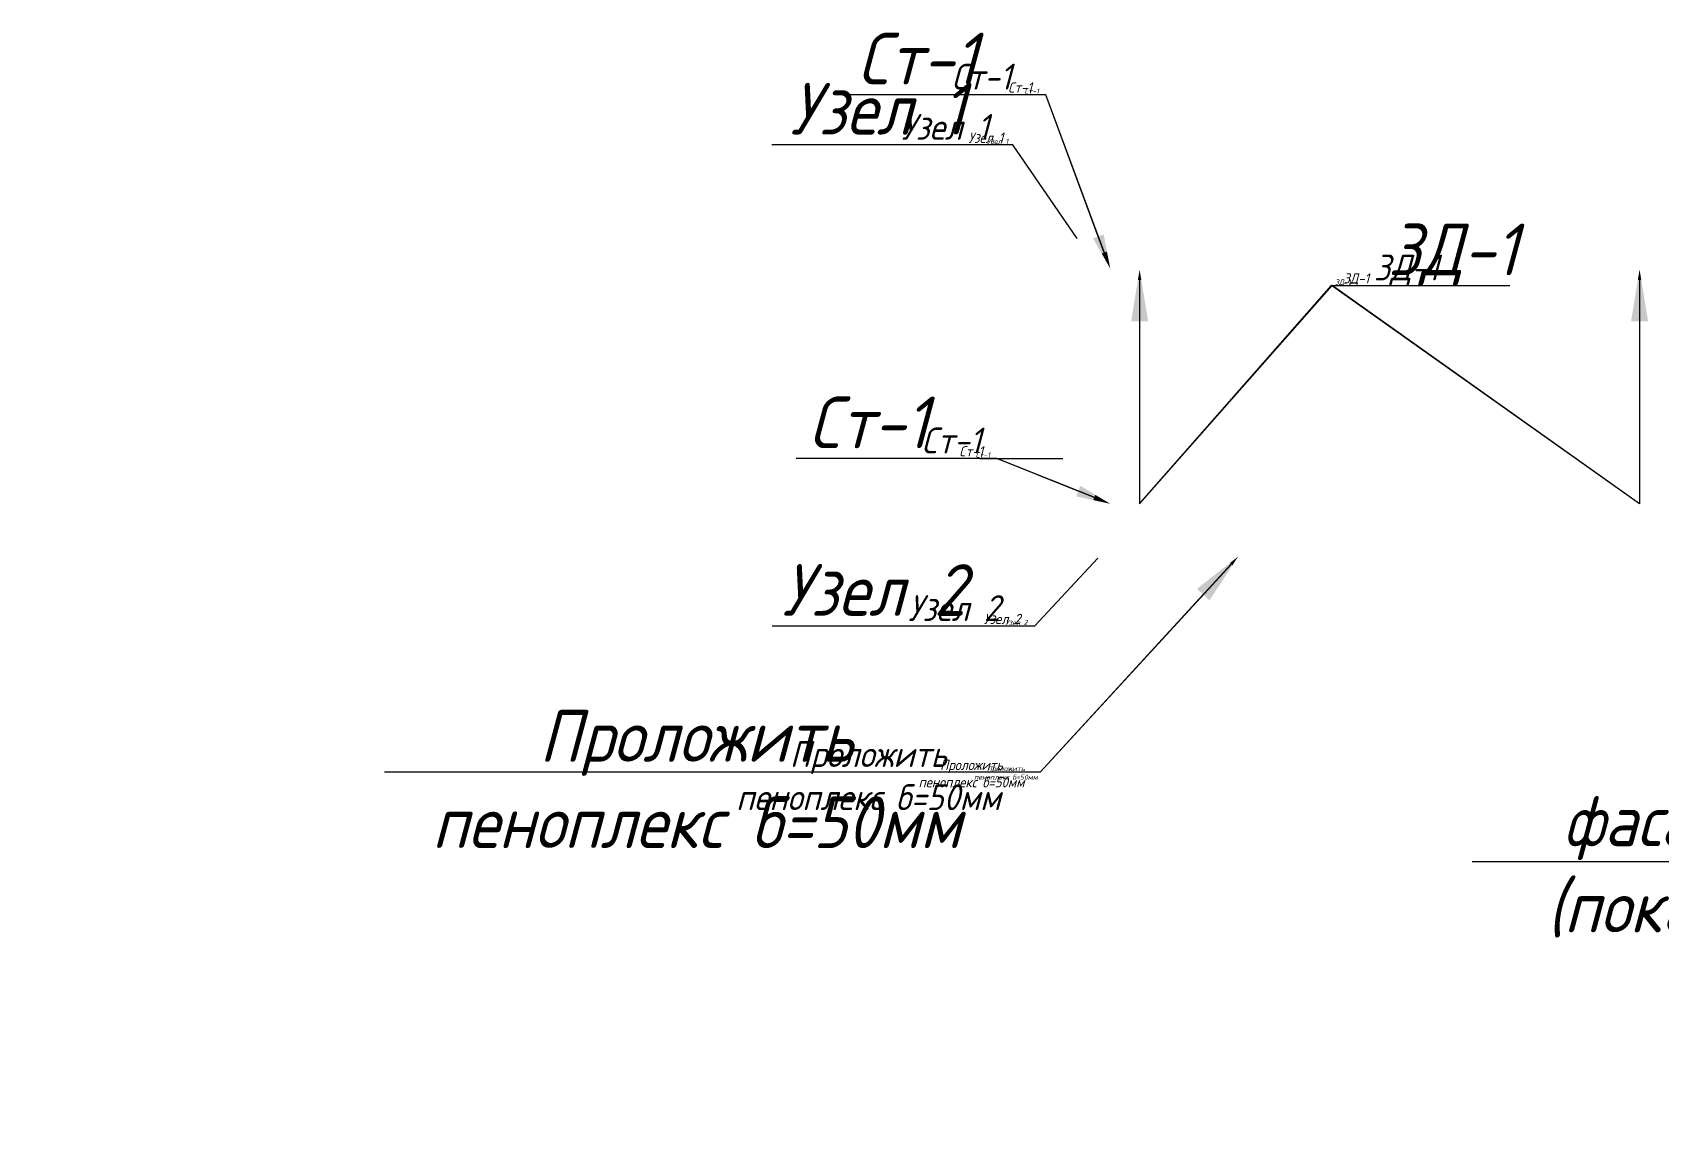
# Model space of a CAD drawing. Header units: millimetres. Extents: x 504091 to 2165846, y 135022 to 442887.
# Drawn here: x 934908 to 944339, y 304405 to 310851 of the extents above; entities that cross this region are included whole.
import ezdxf
from ezdxf import colors
from ezdxf.entities.mleader import LeaderData, LeaderLine
from ezdxf.math import Vec2, Vec3

# ---------------------------------------------------------------- set-up
doc = ezdxf.new("R2010")
doc.units = ezdxf.units.MM
for name, color, linetype in [('+!RAMKA!+', 7, 'Continuous'), ('+!RAMKA!+ @ 10', 7, 'Continuous'), ('+!RAMKA!+ @ 100', 7, 'Continuous'), ('+!RAMKA!+ @ 20', 7, 'Continuous'), ('+!RAMKA!+ @ 50', 7, 'Continuous'), ('0 @ 10', 7, 'Continuous'), ('0 @ 100', 7, 'Continuous'), ('0 @ 20', 7, 'Continuous'), ('0 @ 50', 7, 'Continuous')]:
    doc.layers.add(name, color=color, linetype=linetype)
for name, color, linetype, lineweight in [('_TEXT', 250, 'Continuous', 0), ('_TEXT @ 10', 250, 'Continuous', 0), ('_TEXT @ 100', 250, 'Continuous', 0), ('_TEXT @ 20', 250, 'Continuous', 0), ('_TEXT @ 50', 250, 'Continuous', 0), ('Рамка', 130, 'Continuous', 20), ('Рамка @ 10', 130, 'Continuous', 20), ('Рамка @ 100', 130, 'Continuous', 20), ('Рамка @ 20', 130, 'Continuous', 20), ('Рамка @ 50', 130, 'Continuous', 20)]:
    doc.layers.add(name, color=color, linetype=linetype, lineweight=lineweight)
doc.styles.add('GOST 2.304_new', font='isocpeur.ttf', dxfattribs={"width": 0.9, "oblique": 15})

# ---------------------------------------------------------------- blocks, each defined once
blk = doc.blocks.new('_None')
blk = doc.blocks.new('*U5128')
at = {"layer": '+!RAMKA!+ @ 10'}
ml = blk.add_multileader_mtext('Standard', dxfattribs=at)
ml.set_content('Проложить\\Pпеноплекс б=50мм', color=256, style='GOST 2.304_new')
ml.set_leader_properties(color=253)
ml.build(insert=Vec2(0, 0))
ml.multileader.update_dxf_attribs({"text_left_attachment_type": 6, "text_right_attachment_type": 6, "dogleg_length": 2, "arrow_head_size": 30, "scale": 10})
ctx = ml.context
ctx.base_point, ctx.scale, ctx.char_height, ctx.arrow_head_size, ctx.landing_gap_size, ctx.plane_origin = Vec3(940374, 306559.1), 10, 30, 30, 20, Vec3(941294.9, 306603)
ctx.left_attachment, ctx.right_attachment, ctx.text_align_type = 6, 6, 1
notes = []
notes.append((ctx, [(0, (1, 1, 0), (940752.7, 306559.1), (-1, 0), 20, [(0, [(941901.1, 307810.3)], 0, [])])]))
ctx.mtext.insert, ctx.mtext.alignment, ctx.mtext.flow_direction = Vec3(940553.3, 306595.1), 2, 5
at = {"layer": '+!RAMKA!+ @ 100'}
ml = blk.add_multileader_mtext('Standard', dxfattribs=at)
ml.set_content('Проложить\\Pпеноплекс б=50мм', color=256, style='GOST 2.304_new')
ml.set_leader_properties(color=253)
ml.build(insert=Vec2(0, 0))
ml.multileader.update_dxf_attribs({"text_left_attachment_type": 6, "text_right_attachment_type": 6, "dogleg_length": 2, "arrow_head_size": 300, "scale": 100})
ctx = ml.context
ctx.base_point, ctx.scale, ctx.char_height, ctx.arrow_head_size, ctx.landing_gap_size, ctx.plane_origin = Vec3(936965.6, 306559.1), 100, 300, 300, 200, Vec3(941294.9, 306603)
ctx.left_attachment, ctx.right_attachment, ctx.text_align_type = 6, 6, 1
notes.append((ctx, [(0, (1, 1, 0), (940752.7, 306559.1), (-1, 0), 200, [(0, [(941901.1, 307810.3)], 0, [])])]))
ctx.mtext.insert, ctx.mtext.alignment, ctx.mtext.flow_direction = Vec3(938759.1, 306919.1), 2, 5
at = {"layer": '+!RAMKA!+ @ 20'}
ml = blk.add_multileader_mtext('Standard', dxfattribs=at)
ml.set_content('Проложить\\Pпеноплекс б=50мм', color=256, style='GOST 2.304_new')
ml.set_leader_properties(color=253)
ml.build(insert=Vec2(0, 0))
ml.multileader.update_dxf_attribs({"text_left_attachment_type": 6, "text_right_attachment_type": 6, "dogleg_length": 2, "arrow_head_size": 60, "scale": 20})
ctx = ml.context
ctx.base_point, ctx.scale, ctx.char_height, ctx.arrow_head_size, ctx.landing_gap_size, ctx.plane_origin = Vec3(939995.3, 306559.1), 20, 60, 60, 40, Vec3(941294.9, 306603)
ctx.left_attachment, ctx.right_attachment, ctx.text_align_type = 6, 6, 1
notes.append((ctx, [(0, (1, 1, 0), (940752.7, 306559.1), (-1, 0), 40, [(0, [(941901.1, 307810.3)], 0, [])])]))
ctx.mtext.insert, ctx.mtext.alignment, ctx.mtext.flow_direction = Vec3(940354, 306631.1), 2, 5
at = {"layer": '+!RAMKA!+ @ 50'}
ml = blk.add_multileader_mtext('Standard', dxfattribs=at)
ml.set_content('Проложить\\Pпеноплекс б=50мм', color=256, style='GOST 2.304_new')
ml.set_leader_properties(color=253)
ml.build(insert=Vec2(0, 0))
ml.multileader.update_dxf_attribs({"text_left_attachment_type": 6, "text_right_attachment_type": 6, "dogleg_length": 2, "arrow_head_size": 150, "scale": 50})
ctx = ml.context
ctx.base_point, ctx.scale, ctx.char_height, ctx.arrow_head_size, ctx.landing_gap_size, ctx.plane_origin = Vec3(938859.1, 306559.1), 50, 150, 150, 100, Vec3(941294.9, 306603)
ctx.left_attachment, ctx.right_attachment, ctx.text_align_type = 6, 6, 1
notes.append((ctx, [(0, (1, 1, 0), (940752.7, 306559.1), (-1, 0), 100, [(0, [(941901.1, 307810.3)], 0, [])])]))
ctx.mtext.insert, ctx.mtext.alignment, ctx.mtext.flow_direction = Vec3(939755.9, 306739.1), 2, 5
for ctx, leaders in notes:
    for number, flags, end, landing, length, lines in leaders:
        leader = LeaderData()
        leader.index, (leader.has_last_leader_line, leader.has_dogleg_vector, leader.attachment_direction) = number, flags
        leader.last_leader_point, leader.dogleg_vector, leader.dogleg_length = Vec3(end), Vec3(landing), length
        for number, points, colour, breaks in lines:
            line = LeaderLine()
            line.index, line.vertices, line.color, line.breaks = number, Vec3.list(points), colors.encode_raw_color(colour), breaks
            leader.lines.append(line)
        ctx.leaders.append(leader)
blk = doc.blocks.new('*U5130')
at = {"layer": '_TEXT @ 10'}
ml = blk.add_multileader_mtext('Standard', dxfattribs=at)
ml.set_content('Cт-1', color=256, style='GOST 2.304_new')
ml.set_leader_properties(color=253)
ml.build(insert=Vec2(0, 0))
ml.multileader.update_dxf_attribs({"text_left_attachment_type": 6, "text_right_attachment_type": 6, "dogleg_length": 2, "arrow_head_size": 20, "scale": 10})
ctx = ml.context
ctx.base_point, ctx.scale, ctx.char_height, ctx.arrow_head_size, ctx.landing_gap_size, ctx.plane_origin = Vec3(940633.3, 310489.6), 10, 30, 20, 20, Vec3(943208.8, 310191.5)
ctx.left_attachment, ctx.right_attachment, ctx.text_align_type = 6, 6, 2
notes = []
notes.append((ctx, [(0, (1, 1, 0), (940785.2, 310489.6), (-1, 0), 20, [(1, [(941159.5, 309480.3)], 0, [])])]))
ctx.mtext.insert, ctx.mtext.alignment, ctx.mtext.flow_direction = Vec3(940745.2, 310525.6), 3, 5
at = {"layer": '_TEXT @ 100'}
ml = blk.add_multileader_mtext('Standard', dxfattribs=at)
ml.set_content('Cт-1', color=256, style='GOST 2.304_new')
ml.set_leader_properties(color=253)
ml.build(insert=Vec2(0, 0))
ml.multileader.update_dxf_attribs({"text_left_attachment_type": 6, "text_right_attachment_type": 6, "dogleg_length": 2, "arrow_head_size": 200, "scale": 100})
ctx = ml.context
ctx.base_point, ctx.scale, ctx.char_height, ctx.arrow_head_size, ctx.landing_gap_size, ctx.plane_origin = Vec3(939266.1, 310489.6), 100, 300, 200, 200, Vec3(943208.8, 310191.5)
ctx.left_attachment, ctx.right_attachment, ctx.text_align_type = 6, 6, 2
notes.append((ctx, [(0, (1, 1, 0), (940785.2, 310489.6), (-1, 0), 200, [(1, [(941159.5, 309480.3)], 0, [])])]))
ctx.mtext.insert, ctx.mtext.alignment, ctx.mtext.flow_direction = Vec3(940385.2, 310849.6), 3, 5
at = {"layer": '_TEXT @ 20'}
ml = blk.add_multileader_mtext('Standard', dxfattribs=at)
ml.set_content('Cт-1', color=256, style='GOST 2.304_new')
ml.set_leader_properties(color=253)
ml.build(insert=Vec2(0, 0))
ml.multileader.update_dxf_attribs({"text_left_attachment_type": 6, "text_right_attachment_type": 6, "dogleg_length": 2, "arrow_head_size": 40, "scale": 20})
ctx = ml.context
ctx.base_point, ctx.scale, ctx.char_height, ctx.arrow_head_size, ctx.landing_gap_size, ctx.plane_origin = Vec3(940481.4, 310489.6), 20, 60, 40, 40, Vec3(943208.8, 310191.5)
ctx.left_attachment, ctx.right_attachment, ctx.text_align_type = 6, 6, 2
notes.append((ctx, [(0, (1, 1, 0), (940785.2, 310489.6), (-1, 0), 40, [(1, [(941159.5, 309480.3)], 0, [])])]))
ctx.mtext.insert, ctx.mtext.alignment, ctx.mtext.flow_direction = Vec3(940705.2, 310561.6), 3, 5
at = {"layer": '_TEXT @ 50'}
ml = blk.add_multileader_mtext('Standard', dxfattribs=at)
ml.set_content('Cт-1', color=256, style='GOST 2.304_new')
ml.set_leader_properties(color=253)
ml.build(insert=Vec2(0, 0))
ml.multileader.update_dxf_attribs({"text_left_attachment_type": 6, "text_right_attachment_type": 6, "dogleg_length": 2, "arrow_head_size": 100, "scale": 50})
ctx = ml.context
ctx.base_point, ctx.scale, ctx.char_height, ctx.arrow_head_size, ctx.landing_gap_size, ctx.plane_origin = Vec3(940025.7, 310489.6), 50, 150, 100, 100, Vec3(943208.8, 310191.5)
ctx.left_attachment, ctx.right_attachment, ctx.text_align_type = 6, 6, 2
notes.append((ctx, [(0, (1, 1, 0), (940785.2, 310489.6), (-1, 0), 100, [(1, [(941159.5, 309480.3)], 0, [])])]))
ctx.mtext.insert, ctx.mtext.alignment, ctx.mtext.flow_direction = Vec3(940585.2, 310669.6), 3, 5
for ctx, leaders in notes:
    for number, flags, end, landing, length, lines in leaders:
        leader = LeaderData()
        leader.index, (leader.has_last_leader_line, leader.has_dogleg_vector, leader.attachment_direction) = number, flags
        leader.last_leader_point, leader.dogleg_vector, leader.dogleg_length = Vec3(end), Vec3(landing), length
        for number, points, colour, breaks in lines:
            line = LeaderLine()
            line.index, line.vertices, line.color, line.breaks = number, Vec3.list(points), colors.encode_raw_color(colour), breaks
            leader.lines.append(line)
        ctx.leaders.append(leader)
blk = doc.blocks.new('*U5133')
at = {"layer": '_TEXT @ 10'}
ml = blk.add_multileader_mtext('Standard', dxfattribs=at)
ml.set_content('Cт-1', color=256, style='GOST 2.304_new')
ml.set_leader_properties(color=253)
ml.build(insert=Vec2(0, 0))
ml.multileader.update_dxf_attribs({"text_left_attachment_type": 6, "text_right_attachment_type": 6, "dogleg_length": 2, "arrow_head_size": 20, "scale": 10})
ctx = ml.context
ctx.base_point, ctx.scale, ctx.char_height, ctx.arrow_head_size, ctx.landing_gap_size, ctx.plane_origin = Vec3(940350.2, 308378.8), 10, 30, 20, 20, Vec3(943208.8, 308897.1)
ctx.left_attachment, ctx.right_attachment, ctx.text_align_type = 6, 6, 2
notes = []
notes.append((ctx, [(0, (1, 1, 0), (940502.1, 308378.8), (-1, 0), 20, [(1, [(941159.5, 308116)], 0, [])])]))
ctx.mtext.insert, ctx.mtext.alignment, ctx.mtext.flow_direction = Vec3(940462.1, 308414.8), 3, 5
at = {"layer": '_TEXT @ 100'}
ml = blk.add_multileader_mtext('Standard', dxfattribs=at)
ml.set_content('Cт-1', color=256, style='GOST 2.304_new')
ml.set_leader_properties(color=253)
ml.build(insert=Vec2(0, 0))
ml.multileader.update_dxf_attribs({"text_left_attachment_type": 6, "text_right_attachment_type": 6, "dogleg_length": 2, "arrow_head_size": 200, "scale": 100})
ctx = ml.context
ctx.base_point, ctx.scale, ctx.char_height, ctx.arrow_head_size, ctx.landing_gap_size, ctx.plane_origin = Vec3(938983, 308378.8), 100, 300, 200, 200, Vec3(943208.8, 308897.1)
ctx.left_attachment, ctx.right_attachment, ctx.text_align_type = 6, 6, 2
notes.append((ctx, [(0, (1, 1, 0), (940502.1, 308378.8), (-1, 0), 200, [(1, [(941159.5, 308116)], 0, [])])]))
ctx.mtext.insert, ctx.mtext.alignment, ctx.mtext.flow_direction = Vec3(940102.1, 308738.8), 3, 5
at = {"layer": '_TEXT @ 20'}
ml = blk.add_multileader_mtext('Standard', dxfattribs=at)
ml.set_content('Cт-1', color=256, style='GOST 2.304_new')
ml.set_leader_properties(color=253)
ml.build(insert=Vec2(0, 0))
ml.multileader.update_dxf_attribs({"text_left_attachment_type": 6, "text_right_attachment_type": 6, "dogleg_length": 2, "arrow_head_size": 40, "scale": 20})
ctx = ml.context
ctx.base_point, ctx.scale, ctx.char_height, ctx.arrow_head_size, ctx.landing_gap_size, ctx.plane_origin = Vec3(940198.3, 308378.8), 20, 60, 40, 40, Vec3(943208.8, 308897.1)
ctx.left_attachment, ctx.right_attachment, ctx.text_align_type = 6, 6, 2
notes.append((ctx, [(0, (1, 1, 0), (940502.1, 308378.8), (-1, 0), 40, [(1, [(941159.5, 308116)], 0, [])])]))
ctx.mtext.insert, ctx.mtext.alignment, ctx.mtext.flow_direction = Vec3(940422.1, 308450.8), 3, 5
at = {"layer": '_TEXT @ 50'}
ml = blk.add_multileader_mtext('Standard', dxfattribs=at)
ml.set_content('Cт-1', color=256, style='GOST 2.304_new')
ml.set_leader_properties(color=253)
ml.build(insert=Vec2(0, 0))
ml.multileader.update_dxf_attribs({"text_left_attachment_type": 6, "text_right_attachment_type": 6, "dogleg_length": 2, "arrow_head_size": 100, "scale": 50})
ctx = ml.context
ctx.base_point, ctx.scale, ctx.char_height, ctx.arrow_head_size, ctx.landing_gap_size, ctx.plane_origin = Vec3(939742.5, 308378.8), 50, 150, 100, 100, Vec3(943208.8, 308897.1)
ctx.left_attachment, ctx.right_attachment, ctx.text_align_type = 6, 6, 2
notes.append((ctx, [(0, (1, 1, 0), (940502.1, 308378.8), (-1, 0), 100, [(1, [(941159.5, 308116)], 0, [])])]))
ctx.mtext.insert, ctx.mtext.alignment, ctx.mtext.flow_direction = Vec3(940410.6, 308558.8), 3, 5
for ctx, leaders in notes:
    for number, flags, end, landing, length, lines in leaders:
        leader = LeaderData()
        leader.index, (leader.has_last_leader_line, leader.has_dogleg_vector, leader.attachment_direction) = number, flags
        leader.last_leader_point, leader.dogleg_vector, leader.dogleg_length = Vec3(end), Vec3(landing), length
        for number, points, colour, breaks in lines:
            line = LeaderLine()
            line.index, line.vertices, line.color, line.breaks = number, Vec3.list(points), colors.encode_raw_color(colour), breaks
            leader.lines.append(line)
        ctx.leaders.append(leader)
blk = doc.blocks.new('*U5136')
at = {"layer": 'Рамка @ 10', "color": 7}
ml = blk.add_multileader_mtext('Standard', dxfattribs=at)
ml.set_content('фасадная система\\P(показана условно)', color=7, style='GOST 2.304_new')
ml.set_leader_properties(color=253)
ml.build(insert=Vec2(0, 0))
ml.multileader.update_dxf_attribs({"text_left_attachment_type": 6, "text_right_attachment_type": 6, "dogleg_length": 2, "arrow_head_size": 30, "scale": 10})
ctx = ml.context
ctx.base_point, ctx.scale, ctx.char_height, ctx.arrow_head_size, ctx.landing_gap_size, ctx.plane_origin = Vec3(946901.2, 306039.5), 10, 30, 30, 20, Vec3(946486.4, 307518.5)
ctx.left_attachment, ctx.right_attachment, ctx.text_align_type = 6, 6, 2
notes = []
notes.append((ctx, [(0, (1, 1, 0), (947318.8, 306039.5), (-1, 0), 31.1, [(0, [(947886.5, 307518.5)], 0, [])])]))
ctx.mtext.insert, ctx.mtext.alignment, ctx.mtext.flow_direction = Vec3(947267.7, 306078.5), 3, 5
at = {"layer": 'Рамка @ 100', "color": 7}
ml = blk.add_multileader_mtext('Standard', dxfattribs=at)
ml.set_content('фасадная система\\P(показана условно)', color=7, style='GOST 2.304_new')
ml.set_leader_properties(color=253)
ml.build(insert=Vec2(0, 0))
ml.multileader.update_dxf_attribs({"text_left_attachment_type": 6, "text_right_attachment_type": 6, "dogleg_length": 2, "arrow_head_size": 300, "scale": 100})
ctx = ml.context
ctx.base_point, ctx.scale, ctx.char_height, ctx.arrow_head_size, ctx.landing_gap_size, ctx.plane_origin = Vec3(943142.9, 306039.5), 100, 300, 300, 200, Vec3(946486.4, 307518.5)
ctx.left_attachment, ctx.right_attachment, ctx.text_align_type = 6, 6, 2
notes.append((ctx, [(0, (1, 1, 0), (947318.8, 306039.5), (-1, 0), 311.2, [(0, [(947886.5, 307518.5)], 0, [])])]))
ctx.mtext.insert, ctx.mtext.alignment, ctx.mtext.flow_direction = Vec3(946807.6, 306429.5), 3, 5
at = {"layer": 'Рамка @ 20', "color": 7}
ml = blk.add_multileader_mtext('Standard', dxfattribs=at)
ml.set_content('фасадная система\\P(показана условно)', color=7, style='GOST 2.304_new')
ml.set_leader_properties(color=253)
ml.build(insert=Vec2(0, 0))
ml.multileader.update_dxf_attribs({"text_left_attachment_type": 6, "text_right_attachment_type": 6, "dogleg_length": 2, "arrow_head_size": 60, "scale": 20})
ctx = ml.context
ctx.base_point, ctx.scale, ctx.char_height, ctx.arrow_head_size, ctx.landing_gap_size, ctx.plane_origin = Vec3(946483.6, 306039.5), 20, 60, 60, 40, Vec3(946486.4, 307518.5)
ctx.left_attachment, ctx.right_attachment, ctx.text_align_type = 6, 6, 2
notes.append((ctx, [(0, (1, 1, 0), (947318.8, 306039.5), (-1, 0), 62.2, [(0, [(947886.5, 307518.5)], 0, [])])]))
ctx.mtext.insert, ctx.mtext.alignment, ctx.mtext.flow_direction = Vec3(947216.5, 306117.5), 3, 5
at = {"layer": 'Рамка @ 50', "color": 7}
ml = blk.add_multileader_mtext('Standard', dxfattribs=at)
ml.set_content('фасадная система\\P(показана условно)', color=7, style='GOST 2.304_new')
ml.set_leader_properties(color=253)
ml.build(insert=Vec2(0, 0))
ml.multileader.update_dxf_attribs({"text_left_attachment_type": 6, "text_right_attachment_type": 6, "dogleg_length": 2, "arrow_head_size": 150, "scale": 50})
ctx = ml.context
ctx.base_point, ctx.scale, ctx.char_height, ctx.arrow_head_size, ctx.landing_gap_size, ctx.plane_origin = Vec3(945230.8, 306039.5), 50, 150, 150, 100, Vec3(946486.4, 307518.5)
ctx.left_attachment, ctx.right_attachment, ctx.text_align_type = 6, 6, 2
notes.append((ctx, [(0, (1, 1, 0), (947318.8, 306039.5), (-1, 0), 155.6, [(0, [(947886.5, 307518.5)], 0, [])])]))
ctx.mtext.insert, ctx.mtext.alignment, ctx.mtext.flow_direction = Vec3(947063.2, 306234.5), 3, 5
for ctx, leaders in notes:
    for number, flags, end, landing, length, lines in leaders:
        leader = LeaderData()
        leader.index, (leader.has_last_leader_line, leader.has_dogleg_vector, leader.attachment_direction) = number, flags
        leader.last_leader_point, leader.dogleg_vector, leader.dogleg_length = Vec3(end), Vec3(landing), length
        for number, points, colour, breaks in lines:
            line = LeaderLine()
            line.index, line.vertices, line.color, line.breaks = number, Vec3.list(points), colors.encode_raw_color(colour), breaks
            leader.lines.append(line)
        ctx.leaders.append(leader)
blk = doc.blocks.new('*U5139')
at = {"layer": '0 @ 10', "color": 0}
ml = blk.add_multileader_mtext('Standard', dxfattribs=at)
ml.set_content('Узел 1', style='GOST 2.304_new')
ml.set_leader_properties(color=253)
ml.set_arrow_properties(name='NONE')
ml.build(insert=Vec2(0, 0))
ml.multileader.update_dxf_attribs({"text_left_attachment_type": 6, "text_right_attachment_type": 6, "dogleg_length": 2, "arrow_head_size": 30, "scale": 10})
ctx = ml.context
ctx.base_point, ctx.scale, ctx.char_height, ctx.arrow_head_size, ctx.landing_gap_size, ctx.plane_origin = Vec3(940429.7, 310198.1), 10, 30, 30, 20, Vec3(940967.9, 309585.3)
ctx.left_attachment, ctx.right_attachment, ctx.text_align_type = 6, 6, 2
notes = []
notes.append((ctx, [(0, (1, 1, 0), (940595, 310198.1), (-1, 0), 7.92, [(0, [(940967.9, 309655.3)], 0, [])])]))
ctx.mtext.insert, ctx.mtext.alignment, ctx.mtext.flow_direction = Vec3(940567, 310234.1), 3, 5
at = {"layer": '0 @ 100', "color": 0}
ml = blk.add_multileader_mtext('Standard', dxfattribs=at)
ml.set_content('Узел 1', style='GOST 2.304_new')
ml.set_leader_properties(color=253)
ml.set_arrow_properties(name='NONE')
ml.build(insert=Vec2(0, 0))
ml.multileader.update_dxf_attribs({"text_left_attachment_type": 6, "text_right_attachment_type": 6, "dogleg_length": 2, "arrow_head_size": 300, "scale": 100})
ctx = ml.context
ctx.base_point, ctx.scale, ctx.char_height, ctx.arrow_head_size, ctx.landing_gap_size, ctx.plane_origin = Vec3(938942.5, 310198.1), 100, 300, 300, 200, Vec3(940967.9, 309585.3)
ctx.left_attachment, ctx.right_attachment, ctx.text_align_type = 6, 6, 2
notes.append((ctx, [(0, (1, 1, 0), (940595, 310198.1), (-1, 0), 79.2, [(0, [(940967.9, 309655.3)], 0, [])])]))
ctx.mtext.insert, ctx.mtext.alignment, ctx.mtext.flow_direction = Vec3(940315.8, 310558.1), 3, 5
at = {"layer": '0 @ 20', "color": 0}
ml = blk.add_multileader_mtext('Standard', dxfattribs=at)
ml.set_content('Узел 1', style='GOST 2.304_new')
ml.set_leader_properties(color=253)
ml.set_arrow_properties(name='NONE')
ml.build(insert=Vec2(0, 0))
ml.multileader.update_dxf_attribs({"text_left_attachment_type": 6, "text_right_attachment_type": 6, "dogleg_length": 2, "arrow_head_size": 60, "scale": 20})
ctx = ml.context
ctx.base_point, ctx.scale, ctx.char_height, ctx.arrow_head_size, ctx.landing_gap_size, ctx.plane_origin = Vec3(940264.5, 310198.1), 20, 60, 60, 40, Vec3(940967.9, 309585.3)
ctx.left_attachment, ctx.right_attachment, ctx.text_align_type = 6, 6, 2
notes.append((ctx, [(0, (1, 1, 0), (940595, 310198.1), (-1, 0), 15.8, [(0, [(940967.9, 309655.3)], 0, [])])]))
ctx.mtext.insert, ctx.mtext.alignment, ctx.mtext.flow_direction = Vec3(940539.1, 310270.1), 3, 5
at = {"layer": '0 @ 50', "color": 0}
ml = blk.add_multileader_mtext('Standard', dxfattribs=at)
ml.set_content('Узел 1', style='GOST 2.304_new')
ml.set_leader_properties(color=253)
ml.set_arrow_properties(name='NONE')
ml.build(insert=Vec2(0, 0))
ml.multileader.update_dxf_attribs({"text_left_attachment_type": 6, "text_right_attachment_type": 6, "dogleg_length": 2, "arrow_head_size": 150, "scale": 50})
ctx = ml.context
ctx.base_point, ctx.scale, ctx.char_height, ctx.arrow_head_size, ctx.landing_gap_size, ctx.plane_origin = Vec3(939768.7, 310198.1), 50, 150, 150, 100, Vec3(940967.9, 309585.3)
ctx.left_attachment, ctx.right_attachment, ctx.text_align_type = 6, 6, 2
notes.append((ctx, [(0, (1, 1, 0), (940595, 310198.1), (-1, 0), 39.6, [(0, [(940967.9, 309655.3)], 0, [])])]))
ctx.mtext.insert, ctx.mtext.alignment, ctx.mtext.flow_direction = Vec3(940455.4, 310378.1), 3, 5
for ctx, leaders in notes:
    for number, flags, end, landing, length, lines in leaders:
        leader = LeaderData()
        leader.index, (leader.has_last_leader_line, leader.has_dogleg_vector, leader.attachment_direction) = number, flags
        leader.last_leader_point, leader.dogleg_vector, leader.dogleg_length = Vec3(end), Vec3(landing), length
        for number, points, colour, breaks in lines:
            line = LeaderLine()
            line.index, line.vertices, line.color, line.breaks = number, Vec3.list(points), colors.encode_raw_color(colour), breaks
            leader.lines.append(line)
        ctx.leaders.append(leader)
blk = doc.blocks.new('*U5140')
at = {"layer": '0 @ 10', "color": 0}
ml = blk.add_multileader_mtext('Standard', dxfattribs=at)
ml.set_content('Узел 2', style='GOST 2.304_new')
ml.set_leader_properties(color=253)
ml.set_arrow_properties(name='NONE')
ml.build(insert=Vec2(0, 0))
ml.multileader.update_dxf_attribs({"text_left_attachment_type": 6, "text_right_attachment_type": 6, "dogleg_length": 2, "arrow_head_size": 30, "scale": 10})
ctx = ml.context
ctx.base_point, ctx.scale, ctx.char_height, ctx.arrow_head_size, ctx.landing_gap_size, ctx.plane_origin = Vec3(940536.3, 307406.2), 10, 30, 30, 20, Vec3(940967.9, 307835.3)
ctx.left_attachment, ctx.right_attachment, ctx.text_align_type = 6, 6, 2
notes = []
notes.append((ctx, [(0, (1, 1, 0), (940719.1, 307406.2), (-1, 0), 20, [(0, [(941087.2, 307801)], 0, [])])]))
ctx.mtext.insert, ctx.mtext.alignment, ctx.mtext.flow_direction = Vec3(940679.1, 307442.2), 3, 5
at = {"layer": '0 @ 100', "color": 0}
ml = blk.add_multileader_mtext('Standard', dxfattribs=at)
ml.set_content('Узел 2', style='GOST 2.304_new')
ml.set_leader_properties(color=253)
ml.set_arrow_properties(name='NONE')
ml.build(insert=Vec2(0, 0))
ml.multileader.update_dxf_attribs({"text_left_attachment_type": 6, "text_right_attachment_type": 6, "dogleg_length": 2, "arrow_head_size": 300, "scale": 100})
ctx = ml.context
ctx.base_point, ctx.scale, ctx.char_height, ctx.arrow_head_size, ctx.landing_gap_size, ctx.plane_origin = Vec3(938891.8, 307406.2), 100, 300, 300, 200, Vec3(940967.9, 307835.3)
ctx.left_attachment, ctx.right_attachment, ctx.text_align_type = 6, 6, 2
notes.append((ctx, [(0, (1, 1, 0), (940719.1, 307406.2), (-1, 0), 200, [(0, [(941087.2, 307801)], 0, [])])]))
ctx.mtext.insert, ctx.mtext.alignment, ctx.mtext.flow_direction = Vec3(940319.1, 307766.2), 3, 5
at = {"layer": '0 @ 20', "color": 0}
ml = blk.add_multileader_mtext('Standard', dxfattribs=at)
ml.set_content('Узел 2', style='GOST 2.304_new')
ml.set_leader_properties(color=253)
ml.set_arrow_properties(name='NONE')
ml.build(insert=Vec2(0, 0))
ml.multileader.update_dxf_attribs({"text_left_attachment_type": 6, "text_right_attachment_type": 6, "dogleg_length": 2, "arrow_head_size": 60, "scale": 20})
ctx = ml.context
ctx.base_point, ctx.scale, ctx.char_height, ctx.arrow_head_size, ctx.landing_gap_size, ctx.plane_origin = Vec3(940353.6, 307406.2), 20, 60, 60, 40, Vec3(940967.9, 307835.3)
ctx.left_attachment, ctx.right_attachment, ctx.text_align_type = 6, 6, 2
notes.append((ctx, [(0, (1, 1, 0), (940719.1, 307406.2), (-1, 0), 40, [(0, [(941087.2, 307801)], 0, [])])]))
ctx.mtext.insert, ctx.mtext.alignment, ctx.mtext.flow_direction = Vec3(940639.1, 307478.2), 3, 5
at = {"layer": '0 @ 50', "color": 0}
ml = blk.add_multileader_mtext('Standard', dxfattribs=at)
ml.set_content('Узел 2', style='GOST 2.304_new')
ml.set_leader_properties(color=253)
ml.set_arrow_properties(name='NONE')
ml.build(insert=Vec2(0, 0))
ml.multileader.update_dxf_attribs({"text_left_attachment_type": 6, "text_right_attachment_type": 6, "dogleg_length": 2, "arrow_head_size": 150, "scale": 50})
ctx = ml.context
ctx.base_point, ctx.scale, ctx.char_height, ctx.arrow_head_size, ctx.landing_gap_size, ctx.plane_origin = Vec3(939805.4, 307406.2), 50, 150, 150, 100, Vec3(940967.9, 307835.3)
ctx.left_attachment, ctx.right_attachment, ctx.text_align_type = 6, 6, 2
notes.append((ctx, [(0, (1, 1, 0), (940719.1, 307406.2), (-1, 0), 100, [(0, [(941087.2, 307801)], 0, [])])]))
ctx.mtext.insert, ctx.mtext.alignment, ctx.mtext.flow_direction = Vec3(940519.1, 307586.2), 3, 5
for ctx, leaders in notes:
    for number, flags, end, landing, length, lines in leaders:
        leader = LeaderData()
        leader.index, (leader.has_last_leader_line, leader.has_dogleg_vector, leader.attachment_direction) = number, flags
        leader.last_leader_point, leader.dogleg_vector, leader.dogleg_length = Vec3(end), Vec3(landing), length
        for number, points, colour, breaks in lines:
            line = LeaderLine()
            line.index, line.vertices, line.color, line.breaks = number, Vec3.list(points), colors.encode_raw_color(colour), breaks
            leader.lines.append(line)
        ctx.leaders.append(leader)
blk = doc.blocks.new('*U5142')
at = {"layer": 'Рамка @ 10', "color": 7}
ml = blk.add_multileader_mtext('Standard', dxfattribs=at)
ml.set_content('ЗД-1', color=7, style='GOST 2.304_new')
ml.set_leader_properties(color=253)
ml.build(insert=Vec2(0, 0))
ml.multileader.update_dxf_attribs({"text_left_attachment_type": 6, "text_right_attachment_type": 6, "dogleg_length": 2, "arrow_head_size": 30, "scale": 10})
ctx = ml.context
ctx.base_point, ctx.scale, ctx.char_height, ctx.arrow_head_size, ctx.landing_gap_size, ctx.plane_origin = Vec3(942445.9, 309382.1), 10, 30, 30, 20, Vec3(943783.2, 309635.8)
ctx.left_attachment, ctx.right_attachment, ctx.text_align_type = 6, 6, 2
notes = []
notes.append((ctx, [(0, (1, 1, 0), (942445.5, 309382.1), (1, 0), 0.4, [(1, [(944229.5, 309475.3), (944229.5, 308115.3)], 0, []), (3, [(941329.5, 309475.3), (941329.5, 308115.3)], 0, [])])]))
ctx.mtext.insert, ctx.mtext.alignment, ctx.mtext.flow_direction = Vec3(942553.6, 309418.1), 3, 5
at = {"layer": 'Рамка @ 100', "color": 7}
ml = blk.add_multileader_mtext('Standard', dxfattribs=at)
ml.set_content('ЗД-1', color=7, style='GOST 2.304_new')
ml.set_leader_properties(color=253)
ml.build(insert=Vec2(0, 0))
ml.multileader.update_dxf_attribs({"text_left_attachment_type": 6, "text_right_attachment_type": 6, "dogleg_length": 2, "arrow_head_size": 300, "scale": 100})
ctx = ml.context
ctx.base_point, ctx.scale, ctx.char_height, ctx.arrow_head_size, ctx.landing_gap_size, ctx.plane_origin = Vec3(942445.9, 309382.1), 100, 300, 300, 200, Vec3(943783.2, 309635.8)
ctx.left_attachment, ctx.right_attachment, ctx.text_align_type = 6, 6, 2
notes.append((ctx, [(0, (1, 1, 0), (942441.9, 309382.1), (1, 0), 4, [(1, [(944229.5, 309475.3), (944229.5, 308115.3)], 0, []), (3, [(941329.5, 309475.3), (941329.5, 308115.3)], 0, [])])]))
ctx.mtext.insert, ctx.mtext.alignment, ctx.mtext.flow_direction = Vec3(943522.2, 309742.1), 3, 5
at = {"layer": 'Рамка @ 20', "color": 7}
ml = blk.add_multileader_mtext('Standard', dxfattribs=at)
ml.set_content('ЗД-1', color=7, style='GOST 2.304_new')
ml.set_leader_properties(color=253)
ml.build(insert=Vec2(0, 0))
ml.multileader.update_dxf_attribs({"text_left_attachment_type": 6, "text_right_attachment_type": 6, "dogleg_length": 2, "arrow_head_size": 60, "scale": 20})
ctx = ml.context
ctx.base_point, ctx.scale, ctx.char_height, ctx.arrow_head_size, ctx.landing_gap_size, ctx.plane_origin = Vec3(942445.9, 309382.1), 20, 60, 60, 40, Vec3(943783.2, 309635.8)
ctx.left_attachment, ctx.right_attachment, ctx.text_align_type = 6, 6, 2
notes.append((ctx, [(0, (1, 1, 0), (942445.1, 309382.1), (1, 0), 0.8, [(1, [(944229.5, 309475.3), (944229.5, 308115.3)], 0, []), (3, [(941329.5, 309475.3), (941329.5, 308115.3)], 0, [])])]))
ctx.mtext.insert, ctx.mtext.alignment, ctx.mtext.flow_direction = Vec3(942661.2, 309454.1), 3, 5
at = {"layer": 'Рамка @ 50', "color": 7}
ml = blk.add_multileader_mtext('Standard', dxfattribs=at)
ml.set_content('ЗД-1', color=7, style='GOST 2.304_new')
ml.set_leader_properties(color=253)
ml.build(insert=Vec2(0, 0))
ml.multileader.update_dxf_attribs({"text_left_attachment_type": 6, "text_right_attachment_type": 6, "dogleg_length": 2, "arrow_head_size": 150, "scale": 50})
ctx = ml.context
ctx.base_point, ctx.scale, ctx.char_height, ctx.arrow_head_size, ctx.landing_gap_size, ctx.plane_origin = Vec3(942445.9, 309382.1), 50, 150, 150, 100, Vec3(943783.2, 309635.8)
ctx.left_attachment, ctx.right_attachment, ctx.text_align_type = 6, 6, 2
notes.append((ctx, [(0, (1, 1, 0), (942443.9, 309382.1), (1, 0), 2, [(1, [(944229.5, 309475.3), (944229.5, 308115.3)], 0, []), (3, [(941329.5, 309475.3), (941329.5, 308115.3)], 0, [])])]))
ctx.mtext.insert, ctx.mtext.alignment, ctx.mtext.flow_direction = Vec3(943064.5, 309562.1), 3, 5
for ctx, leaders in notes:
    for number, flags, end, landing, length, lines in leaders:
        leader = LeaderData()
        leader.index, (leader.has_last_leader_line, leader.has_dogleg_vector, leader.attachment_direction) = number, flags
        leader.last_leader_point, leader.dogleg_vector, leader.dogleg_length = Vec3(end), Vec3(landing), length
        for number, points, colour, breaks in lines:
            line = LeaderLine()
            line.index, line.vertices, line.color, line.breaks = number, Vec3.list(points), colors.encode_raw_color(colour), breaks
            leader.lines.append(line)
        ctx.leaders.append(leader)
blk = doc.blocks.new('*U5180')
at = {"layer": '+!RAMKA!+ @ 100'}
ml = blk.add_multileader_mtext('Standard', dxfattribs=at)
ml.set_content('Отделку см. АР', color=256, style='GOST 2.304_new')
ml.set_leader_properties(color=253)
ml.build(insert=Vec2(0, 0))
ml.multileader.update_dxf_attribs({"text_left_attachment_type": 6, "text_right_attachment_type": 6, "dogleg_length": 2, "arrow_head_size": 300, "scale": 100})
ctx = ml.context
ctx.base_point, ctx.scale, ctx.char_height, ctx.arrow_head_size, ctx.landing_gap_size, ctx.plane_origin = Vec3(955229.6, 305233.1), 100, 300, 300, 200, Vec3(953262.1, 305273.4)
ctx.left_attachment, ctx.right_attachment, ctx.text_align_type = 6, 6, 1
notes = []
notes.append((ctx, [(1, (1, 1, 0), (955029.6, 305233.1), (1, 0), 200, [(0, [(954056.2, 304405)], 0, [])])]))
ctx.mtext.insert, ctx.mtext.width, ctx.mtext.alignment, ctx.mtext.flow_direction = Vec3(956144.7, 305593.1), 1630.353, 2, 5
at = {"layer": '+!RAMKA!+ @ 50'}
ml = blk.add_multileader_mtext('Standard', dxfattribs=at)
ml.set_content('Отделку см. АР', color=256, style='GOST 2.304_new')
ml.set_leader_properties(color=253)
ml.build(insert=Vec2(0, 0))
ml.multileader.update_dxf_attribs({"text_left_attachment_type": 6, "text_right_attachment_type": 6, "dogleg_length": 2, "arrow_head_size": 150, "scale": 50})
ctx = ml.context
ctx.base_point, ctx.scale, ctx.char_height, ctx.arrow_head_size, ctx.landing_gap_size, ctx.plane_origin = Vec3(955129.6, 305233.1), 50, 150, 150, 100, Vec3(953262.1, 305273.4)
ctx.left_attachment, ctx.right_attachment, ctx.text_align_type = 6, 6, 1
notes.append((ctx, [(1, (1, 1, 0), (955029.6, 305233.1), (1, 0), 100, [(0, [(954056.2, 304405)], 0, [])])]))
ctx.mtext.insert, ctx.mtext.width, ctx.mtext.alignment, ctx.mtext.flow_direction = Vec3(955587.2, 305413.1), 815.177, 2, 5
for ctx, leaders in notes:
    for number, flags, end, landing, length, lines in leaders:
        leader = LeaderData()
        leader.index, (leader.has_last_leader_line, leader.has_dogleg_vector, leader.attachment_direction) = number, flags
        leader.last_leader_point, leader.dogleg_vector, leader.dogleg_length = Vec3(end), Vec3(landing), length
        for number, points, colour, breaks in lines:
            line = LeaderLine()
            line.index, line.vertices, line.color, line.breaks = number, Vec3.list(points), colors.encode_raw_color(colour), breaks
            leader.lines.append(line)
        ctx.leaders.append(leader)

msp = doc.modelspace()

# ---------------------------------------------------------------- block references
at = {"layer": '+!RAMKA!+', "lineweight": 20}
for name in ['*U5128', '*U5180']:
    msp.add_blockref(name, (0, 0), dxfattribs=at)
at = {"lineweight": 20}
for name in ['*U5139', '*U5140']:
    msp.add_blockref(name, (0, 0), dxfattribs=at)
at = {"layer": '_TEXT', "lineweight": 20}
for name in ['*U5130', '*U5133']:
    msp.add_blockref(name, (0, 0), dxfattribs=at)
at = {"layer": 'Рамка', "lineweight": 20}
for name in ['*U5142', '*U5136']:
    msp.add_blockref(name, (0, 0), dxfattribs=at)

doc.saveas('drawing.dxf')
